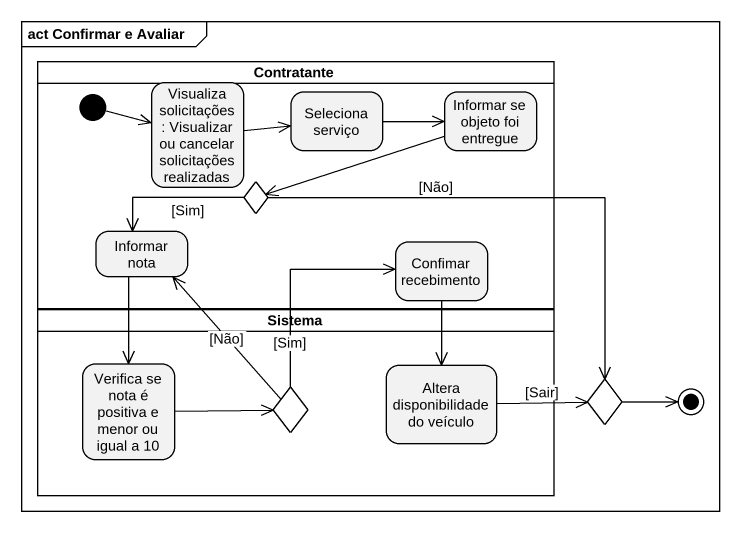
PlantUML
@startuml
mainframe act Confirmar e Avaliar
hide empty description
state Contratante <<partition>> {
  state "Visualiza solicitações : Visualizar ou cancelar solicitações realizadas" as Visualiza_solicitações
  state "Seleciona serviço" as Seleciona_serviço
  state "Informar se objeto foi entregue" as Informar_se_objeto_foi
  state choice1 <<choice>>
  state "Informar nota" as Informar_nota
  state "Confimar recebimento" as Confimar_recebimento
  [*] -right-> Visualiza_solicitações
}
state Sistema <<partition>> {
  state "Verifica se nota é positiva e menor ou igual a 10" as Verifica_se_nota_é_positiva
  state "Altera disponibilidade do veículo" as Altera_disponibilidade_do
  state choice2 <<choice>>
}
state choice3 <<choice>>
Visualiza_solicitações -right-> Seleciona_serviço
Seleciona_serviço -right-> Informar_se_objeto_foi
Informar_se_objeto_foi -left-> choice1
choice1 -left-> Informar_nota : [Sim]
choice1 -right-> choice3 : [Não]
Informar_nota --> Verifica_se_nota_é_positiva
Confimar_recebimento --> Altera_disponibilidade_do
Verifica_se_nota_é_positiva -right-> choice2
Altera_disponibilidade_do -right-> choice3 : [Sair]
choice2 -up-> Informar_nota : [Não]
choice2 -up-> Confimar_recebimento : [Sim]
choice3 -right-> [*]
@enduml
